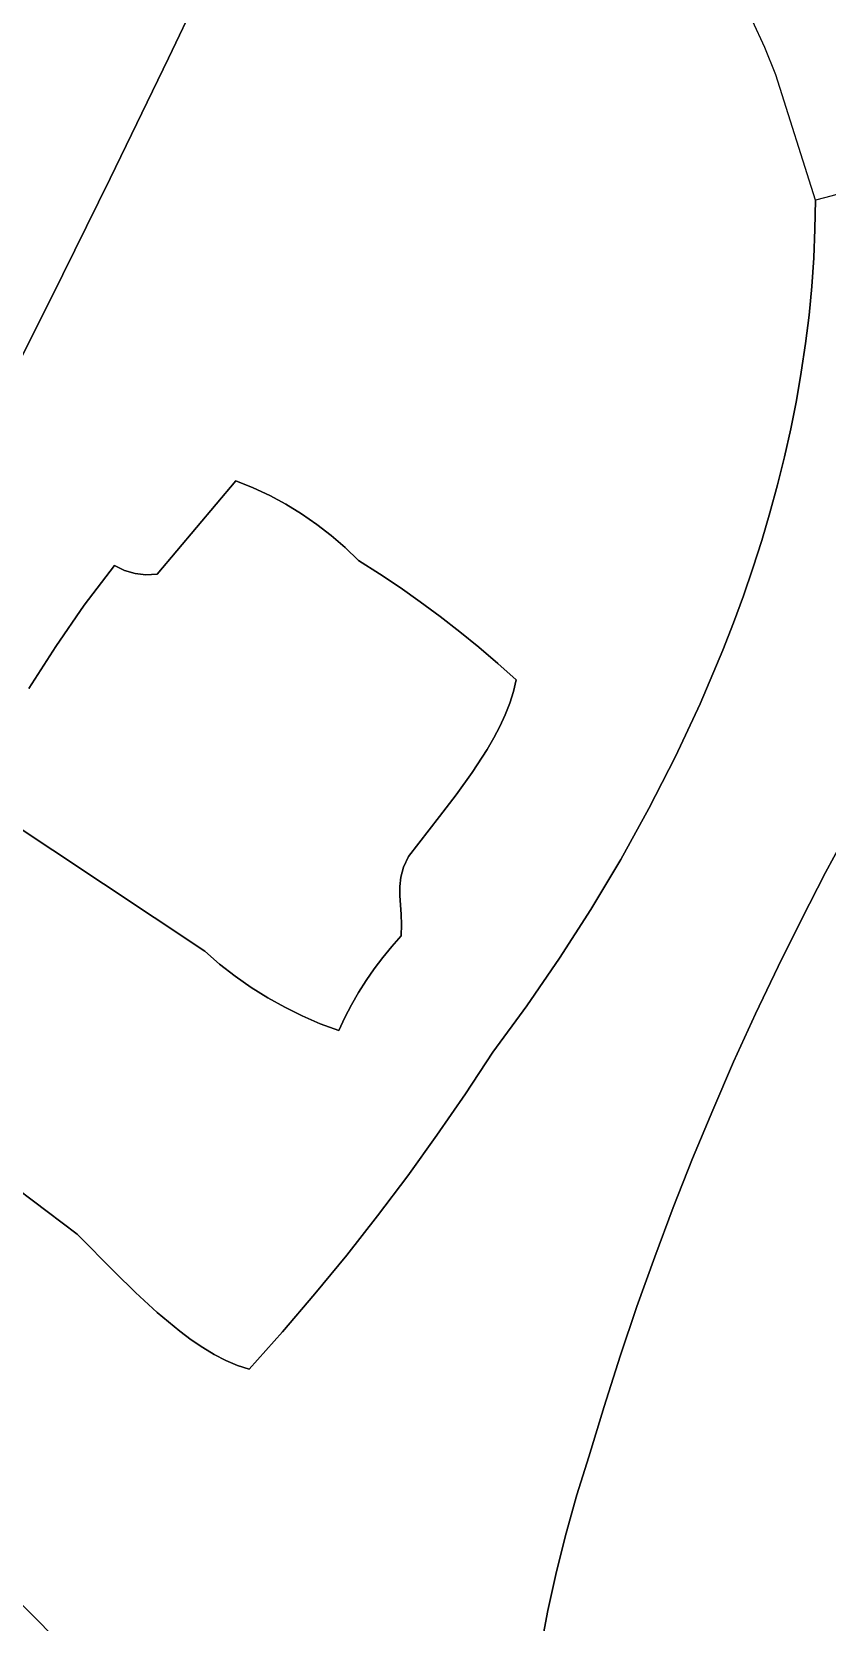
# Model space of a CAD drawing. Header units: inches. Extents: x 37.5 to 70.3, y 17.4 to 61.6.
# Drawn here: x 47.9 to 50.67, y 47.61 to 53.13 of the extents above; entities that cross this region are included whole.
import ezdxf

# ---------------------------------------------------------------- set-up
doc = ezdxf.new("R2010")
doc.units = ezdxf.units.IN
doc.layers.add('SURFACES_FOR_SKETCHUP', color=7, linetype='Continuous')

msp = doc.modelspace()

# ---------------------------------------------------------------- linework, layer by layer
at = {"layer": 'SURFACES_FOR_SKETCHUP'}
for points, invisible_edges in [([(46.758, 52.5332), (48.3779, 53.0418), (47.705, 54.9004)], 11), ([(47.9125, 54.8175), (47.705, 54.9004), (48.3779, 53.0418)], 10), ([(48.3779, 53.0418), (48.578, 53.4608), (47.9125, 54.8175)], 10), ([(48.3779, 53.0418), (50.3095, 53.3496), (48.578, 53.4608)], 3), ([(50.3095, 53.3496), (48.3779, 53.0418), (50.3609, 53.262)], 3), ([(50.3609, 53.262), (48.3779, 53.0418), (50.408, 53.1717)], 3), ([(50.408, 53.1717), (48.3779, 53.0418), (50.4509, 53.079)], 3), ([(50.4509, 53.079), (48.3779, 53.0418), (50.4893, 52.9839)], 3), ([(46.8984, 52.4702), (48.3779, 53.0418), (46.758, 52.5332)], 3), ([(46.9689, 52.442), (48.3779, 53.0418), (46.8984, 52.4702)], 3), ([(47.0398, 52.4169), (48.3779, 53.0418), (46.9689, 52.442)], 3), ([(47.0398, 52.4169), (47.111, 52.3958), (48.3779, 53.0418)], 10), ([(47.1827, 52.3794), (48.3779, 53.0418), (47.111, 52.3958)], 3), ([(48.1751, 52.6241), (48.3779, 53.0418), (47.1827, 52.3794)], 10), ([(48.1751, 52.6241), (48.7298, 51.5222), (48.3779, 53.0418)], 3), ([(48.7861, 51.4919), (50.4893, 52.9839), (48.3779, 53.0418)], 11), ([(48.7298, 51.5222), (48.7861, 51.4919), (48.3779, 53.0418)], 10), ([(48.8406, 51.4586), (50.4893, 52.9839), (48.7861, 51.4919)], 3), ([(50.4893, 52.9839), (48.8406, 51.4586), (50.6212, 52.3484)], 11), ([(50.6254, 52.4483), (50.6268, 52.5483), (50.4893, 52.9839)], 8), ([(50.6254, 52.4483), (50.4893, 52.9839), (50.6212, 52.3484)], 3), ([(47.9694, 52.2078), (48.1751, 52.6241), (47.1827, 52.3794)], 10), ([(47.9694, 52.2078), (48.6123, 51.5736), (48.1751, 52.6241)], 3), ([(48.6718, 51.5495), (48.1751, 52.6241), (48.6123, 51.5736)], 3), ([(48.6718, 51.5495), (48.7298, 51.5222), (48.1751, 52.6241)], 10), ([(50.8554, 52.6221), (50.6143, 52.2487), (50.9107, 52.6455)], 3), ([(50.9107, 52.6455), (50.6143, 52.2487), (51.634, 52.3859)], 11), ([(50.6143, 52.2487), (50.8554, 52.6221), (50.6212, 52.3484)], 3), ([(50.7993, 52.6006), (50.6212, 52.3484), (50.8554, 52.6221)], 3), ([(50.7425, 52.5811), (50.6212, 52.3484), (50.7993, 52.6006)], 3), ([(50.6212, 52.3484), (50.7425, 52.5811), (50.6254, 52.4483)], 3), ([(50.685, 52.5637), (50.6254, 52.4483), (50.7425, 52.5811)], 3), ([(50.685, 52.5637), (50.6268, 52.5483), (50.6254, 52.4483)], 8), ([(50.578, 51.9512), (51.634, 52.3859), (50.5926, 52.0501)], 3), ([(51.634, 52.3859), (50.578, 51.9512), (51.8614, 52.0935)], 3), ([(50.5926, 52.0501), (51.634, 52.3859), (50.6048, 52.1493)], 3), ([(50.6048, 52.1493), (51.634, 52.3859), (50.6143, 52.2487)], 3), ([(47.1802, 52.3274), (47.9694, 52.2078), (47.1827, 52.3794)], 3), ([(50.6143, 52.2487), (50.6212, 52.3484), (48.8406, 51.4586)], 10), ([(47.164, 52.2246), (47.9694, 52.2078), (47.1738, 52.2758)], 3), ([(47.1738, 52.2758), (47.9694, 52.2078), (47.1802, 52.3274)], 3), ([(47.761, 51.7929), (47.9694, 52.2078), (47.164, 52.2246)], 10), ([(48.8406, 51.4586), (48.8932, 51.4223), (50.6143, 52.2487)], 10), ([(50.6048, 52.1493), (50.6143, 52.2487), (48.8932, 51.4223)], 10), ([(47.761, 51.7929), (48.6123, 51.5736), (47.9694, 52.2078)], 3), ([(48.8932, 51.4223), (48.9438, 51.3832), (50.6048, 52.1493)], 10), ([(50.5926, 52.0501), (50.6048, 52.1493), (48.9438, 51.3832)], 10), ([(51.8614, 52.0935), (50.5413, 51.7544), (51.0262, 50.847)], 3), ([(50.5413, 51.7544), (51.8614, 52.0935), (50.5608, 51.8526)], 3), ([(50.5608, 51.8526), (51.8614, 52.0935), (50.578, 51.9512)], 3), ([(50.578, 51.9512), (50.5926, 52.0501), (48.9438, 51.3832)], 10), ([(48.9438, 51.3832), (48.9923, 51.3414), (50.578, 51.9512)], 10), ([(50.5608, 51.8526), (50.578, 51.9512), (48.9923, 51.3414)], 10), ([(49.1112, 51.2506), (50.5608, 51.8526), (48.9923, 51.3414)], 11), ([(49.1828, 51.2027), (50.5608, 51.8526), (49.1112, 51.2506)], 3), ([(50.5608, 51.8526), (49.1828, 51.2027), (50.5413, 51.7544)], 3), ([(47.761, 51.7929), (47.5498, 51.3793), (48.1899, 51.2799)], 10), ([(47.761, 51.7929), (48.1899, 51.2799), (48.6123, 51.5736)], 11), ([(50.5413, 51.7544), (49.1828, 51.2027), (50.5194, 51.6566)], 3), ([(50.5194, 51.6566), (51.0262, 50.847), (50.5413, 51.7544)], 3), ([(49.2532, 51.1532), (50.5194, 51.6566), (49.1828, 51.2027)], 3), ([(50.5194, 51.6566), (49.2532, 51.1532), (50.4953, 51.5592)], 3), ([(50.4953, 51.5592), (51.0262, 50.847), (50.5194, 51.6566)], 3), ([(48.6123, 51.5736), (48.1899, 51.2799), (48.3384, 51.2487)], 3), ([(48.6718, 51.5495), (48.6123, 51.5736), (48.3384, 51.2487)], 8), ([(49.3224, 51.1021), (50.4953, 51.5592), (49.2532, 51.1532)], 3), ([(50.4953, 51.5592), (49.3224, 51.1021), (50.4688, 51.4622)], 3), ([(50.4688, 51.4622), (51.0262, 50.847), (50.4953, 51.5592)], 3), ([(48.6718, 51.5495), (48.3384, 51.2487), (48.7298, 51.5222)], 3), ([(48.7861, 51.4919), (48.7298, 51.5222), (48.3384, 51.2487)], 10), ([(48.7861, 51.4919), (48.3384, 51.2487), (48.8406, 51.4586)], 3), ([(48.8406, 51.4586), (48.3384, 51.2487), (48.8932, 51.4223)], 3), ([(49.3904, 51.0494), (50.4688, 51.4622), (49.3224, 51.1021)], 3), ([(50.4688, 51.4622), (49.3904, 51.0494), (50.4403, 51.3658)], 3), ([(50.4403, 51.3658), (51.0262, 50.847), (50.4688, 51.4622)], 3), ([(48.8932, 51.4223), (48.3384, 51.2487), (48.9438, 51.3832)], 3), ([(47.8925, 50.8517), (47.986, 50.9983), (47.5498, 51.3793)], 10), ([(47.986, 50.9983), (48.0851, 51.1411), (47.5498, 51.3793)], 10), ([(48.0851, 51.1411), (48.1899, 51.2799), (47.5498, 51.3793)], 10), ([(48.9923, 51.3414), (48.9438, 51.3832), (48.3384, 51.2487)], 10), ([(49.0386, 51.2969), (48.9923, 51.3414), (48.3384, 51.2487)], 10), ([(48.9923, 51.3414), (49.0386, 51.2969), (49.1112, 51.2506)], 8), ([(49.4572, 50.9951), (50.4403, 51.3658), (49.3904, 51.0494)], 3), ([(50.4403, 51.3658), (49.4572, 50.9951), (50.4096, 51.2699)], 3), ([(50.4096, 51.2699), (51.0262, 50.847), (50.4403, 51.3658)], 3), ([(48.1899, 51.2799), (48.0851, 51.1411), (48.2246, 51.2624)], 2), ([(48.2246, 51.2624), (48.2614, 51.2513), (48.1899, 51.2799)], 2), ([(48.3384, 51.2487), (48.1899, 51.2799), (48.2614, 51.2513)], 11), ([(49.0386, 51.2969), (48.3384, 51.2487), (49.1112, 51.2506)], 3), ([(47.986, 50.9983), (48.3384, 51.2487), (48.0851, 51.1411)], 3), ([(48.504, 49.9391), (48.3384, 51.2487), (47.986, 50.9983)], 11), ([(48.2246, 51.2624), (48.0851, 51.1411), (48.2614, 51.2513)], 3), ([(48.2614, 51.2513), (48.0851, 51.1411), (48.2996, 51.2467)], 3), ([(48.2996, 51.2467), (48.0851, 51.1411), (48.3384, 51.2487)], 3), ([(48.2996, 51.2467), (48.3384, 51.2487), (48.2614, 51.2513)], 2), ([(48.3384, 51.2487), (49.2117, 50.2679), (49.1112, 51.2506)], 11), ([(48.3384, 51.2487), (48.504, 49.9391), (49.2117, 50.2679)], 11), ([(49.1112, 51.2506), (49.32, 50.4073), (49.1828, 51.2027)], 3), ([(49.32, 50.4073), (49.1112, 51.2506), (49.2117, 50.2679)], 3), ([(50.4096, 51.2699), (49.4572, 50.9951), (50.3768, 51.1745)], 3), ([(50.3768, 51.1745), (51.0262, 50.847), (50.4096, 51.2699)], 3), ([(49.1828, 51.2027), (49.32, 50.4073), (49.2532, 51.1532)], 3), ([(49.5228, 50.9393), (50.3768, 51.1745), (49.4572, 50.9951)], 3), ([(50.3768, 51.1745), (49.5228, 50.9393), (50.3421, 51.0797)], 3), ([(50.3421, 51.0797), (51.0262, 50.847), (50.3768, 51.1745)], 3), ([(49.3775, 50.4824), (49.2532, 51.1532), (49.32, 50.4073)], 3), ([(49.3224, 51.1021), (49.2532, 51.1532), (49.3775, 50.4824)], 10), ([(49.3775, 50.4824), (49.4336, 50.5602), (49.3224, 51.1021)], 10), ([(49.3224, 51.1021), (49.4336, 50.5602), (49.3904, 51.0494)], 3), ([(49.587, 50.882), (50.3421, 51.0797), (49.5228, 50.9393)], 3), ([(50.3421, 51.0797), (49.587, 50.882), (50.3055, 50.9855)], 3), ([(50.3055, 50.9855), (50.9312, 50.6905), (50.3421, 51.0797)], 3), ([(51.0262, 50.847), (50.3421, 51.0797), (50.9312, 50.6905)], 3), ([(49.3904, 51.0494), (49.4854, 50.6398), (49.4572, 50.9951)], 3), ([(49.4336, 50.5602), (49.4854, 50.6398), (49.3904, 51.0494)], 10), ([(47.986, 50.9983), (47.8925, 50.8517), (48.504, 49.9391)], 10), ([(49.5228, 50.9393), (49.4572, 50.9951), (49.5489, 50.7609)], 10), ([(49.5301, 50.7204), (49.5489, 50.7609), (49.4572, 50.9951)], 10), ([(49.5088, 50.68), (49.4572, 50.9951), (49.4854, 50.6398)], 3), ([(49.5088, 50.68), (49.5301, 50.7204), (49.4572, 50.9951)], 10), ([(50.2266, 50.7991), (50.3055, 50.9855), (49.587, 50.882)], 10), ([(50.2266, 50.7991), (50.8389, 50.5325), (50.3055, 50.9855)], 3), ([(50.9312, 50.6905), (50.3055, 50.9855), (50.8389, 50.5325)], 3), ([(49.587, 50.882), (49.5228, 50.9393), (49.5777, 50.8418)], 2), ([(49.5649, 50.8014), (49.5777, 50.8418), (49.5228, 50.9393)], 10), ([(49.5489, 50.7609), (49.5649, 50.8014), (49.5228, 50.9393)], 10), ([(47.8925, 50.8517), (47.8172, 50.5541), (48.504, 49.9391)], 11), ([(49.5777, 50.8418), (49.5649, 50.8014), (50.1408, 50.6155)], 10), ([(49.5777, 50.8418), (50.1408, 50.6155), (49.587, 50.882)], 3), ([(50.2266, 50.7991), (49.587, 50.882), (50.1408, 50.6155)], 3), ([(49.5649, 50.8014), (49.5489, 50.7609), (50.1408, 50.6155)], 10), ([(50.1408, 50.6155), (50.7494, 50.373), (50.2266, 50.7991)], 3), ([(50.8389, 50.5325), (50.2266, 50.7991), (50.7494, 50.373)], 3), ([(49.5489, 50.7609), (49.5301, 50.7204), (50.0484, 50.4351)], 10), ([(50.0484, 50.4351), (50.1408, 50.6155), (49.5489, 50.7609)], 10), ([(49.5088, 50.68), (49.4854, 50.6398), (50.0484, 50.4351)], 10), ([(49.5301, 50.7204), (49.5088, 50.68), (50.0484, 50.4351)], 10), ([(49.4854, 50.6398), (49.4336, 50.5602), (49.95, 50.258)], 10), ([(49.95, 50.258), (50.0484, 50.4351), (49.4854, 50.6398)], 10), ([(50.0484, 50.4351), (50.6625, 50.2121), (50.1408, 50.6155)], 3), ([(50.7494, 50.373), (50.1408, 50.6155), (50.6625, 50.2121)], 3), ([(47.8179, 50.5194), (47.8158, 50.4838), (48.504, 49.9391)], 10), ([(47.8179, 50.5194), (48.504, 49.9391), (47.8172, 50.5541)], 3), ([(49.4336, 50.5602), (49.3775, 50.4824), (49.95, 50.258)], 10), ([(47.8158, 50.4838), (47.8102, 50.4466), (48.504, 49.9391)], 10), ([(49.3775, 50.4824), (49.32, 50.4073), (49.846, 50.0846)], 10), ([(49.846, 50.0846), (49.95, 50.258), (49.3775, 50.4824)], 10), ([(48.504, 49.9391), (47.8, 50.4068), (47.6393, 49.2659)], 10), ([(47.8102, 50.4466), (47.8, 50.4068), (48.504, 49.9391)], 8), ([(49.32, 50.4073), (49.2117, 50.2679), (49.737, 49.915)], 10), ([(49.737, 49.915), (49.846, 50.0846), (49.32, 50.4073)], 10), ([(49.95, 50.258), (50.5784, 50.0498), (50.0484, 50.4351)], 3), ([(50.6625, 50.2121), (50.0484, 50.4351), (50.5784, 50.0498)], 3), ([(50.7494, 50.373), (50.6625, 50.2121), (52.0741, 49.223)], 10), ([(49.1953, 50.2309), (49.2117, 50.2679), (48.504, 49.9391)], 10), ([(49.1953, 50.2309), (48.504, 49.9391), (49.1859, 50.1966)], 3), ([(49.1819, 50.1642), (49.1816, 50.1325), (49.2117, 50.2679)], 10), ([(49.2117, 50.2679), (49.1816, 50.1325), (49.737, 49.915)], 11), ([(49.1953, 50.2309), (49.1819, 50.1642), (49.2117, 50.2679)], 3), ([(49.1953, 50.2309), (49.1859, 50.1966), (49.1819, 50.1642)], 8), ([(49.846, 50.0846), (50.4971, 49.8861), (49.95, 50.258)], 3), ([(50.5784, 50.0498), (49.95, 50.258), (50.4971, 49.8861)], 3), ([(49.1859, 50.1966), (48.504, 49.9391), (49.1819, 50.1642)], 3), ([(50.6625, 50.2121), (50.5784, 50.0498), (52.0741, 49.223)], 10), ([(48.504, 49.9391), (48.5556, 49.8944), (49.1819, 50.1642)], 10), ([(48.5556, 49.8944), (48.6094, 49.8526), (49.1819, 50.1642)], 10), ([(49.1819, 50.1642), (48.6094, 49.8526), (49.1816, 50.1325)], 3), ([(48.6651, 49.8135), (49.1816, 50.1325), (48.6094, 49.8526)], 3), ([(49.1816, 50.1325), (48.6651, 49.8135), (49.1229, 49.9174)], 11), ([(49.1816, 50.1325), (49.1229, 49.9174), (49.1863, 50.0673)], 3), ([(49.1863, 50.0673), (49.737, 49.915), (49.1816, 50.1325)], 3), ([(49.1542, 49.9557), (49.1863, 50.0673), (49.1229, 49.9174)], 3), ([(49.188, 50.0318), (49.1863, 50.0673), (49.1542, 49.9557)], 10), ([(49.1863, 50.0673), (49.188, 50.0318), (49.737, 49.915)], 10), ([(49.737, 49.915), (50.4186, 49.7211), (49.846, 50.0846)], 3), ([(50.4971, 49.8861), (49.846, 50.0846), (50.4186, 49.7211)], 3), ([(49.1542, 49.9557), (49.1872, 49.9928), (49.188, 50.0318)], 8), ([(49.188, 50.0318), (49.1872, 49.9928), (49.737, 49.915)], 10), ([(50.5784, 50.0498), (50.4971, 49.8861), (52.0741, 49.223)], 10), ([(49.1542, 49.9557), (49.1229, 49.9174), (49.5057, 49.5885)], 10), ([(49.1872, 49.9928), (49.1542, 49.9557), (49.5057, 49.5885)], 10), ([(49.6234, 49.7496), (49.737, 49.915), (49.1872, 49.9928)], 10), ([(49.5057, 49.5885), (49.6234, 49.7496), (49.1872, 49.9928)], 10), ([(47.6393, 49.2659), (47.8522, 49.1138), (48.504, 49.9391)], 10), ([(48.5556, 49.8944), (48.504, 49.9391), (47.8522, 49.1138)], 10), ([(49.0931, 49.8778), (49.1229, 49.9174), (48.6651, 49.8135)], 10), ([(49.0931, 49.8778), (49.5057, 49.5885), (49.1229, 49.9174)], 3), ([(49.6234, 49.7496), (50.3428, 49.5548), (49.737, 49.915)], 3), ([(50.4186, 49.7211), (49.737, 49.915), (50.3428, 49.5548)], 3), ([(48.6094, 49.8526), (48.5556, 49.8944), (47.8522, 49.1138)], 10), ([(47.8522, 49.1138), (48.0606, 48.9555), (48.6094, 49.8526)], 10), ([(48.6651, 49.8135), (48.6094, 49.8526), (48.0606, 48.9555)], 10), ([(48.7227, 49.7774), (49.0931, 49.8778), (48.6651, 49.8135)], 3), ([(49.065, 49.8371), (49.0931, 49.8778), (48.7227, 49.7774)], 10), ([(49.065, 49.8371), (49.5057, 49.5885), (49.0931, 49.8778)], 3), ([(50.4971, 49.8861), (50.4186, 49.7211), (52.0394, 49.1319)], 10), ([(52.0394, 49.1319), (52.0741, 49.223), (50.4971, 49.8861)], 10), ([(48.6651, 49.8135), (48.0606, 48.9555), (48.7227, 49.7774)], 3), ([(48.7227, 49.7774), (48.7821, 49.7443), (49.065, 49.8371)], 10), ([(49.0386, 49.7952), (49.065, 49.8371), (48.7821, 49.7443)], 10), ([(48.7821, 49.7443), (48.8431, 49.7142), (49.0386, 49.7952)], 10), ([(49.0138, 49.7523), (49.0386, 49.7952), (48.8431, 49.7142)], 10), ([(49.0138, 49.7523), (49.4099, 49.4432), (49.0386, 49.7952)], 3), ([(49.065, 49.8371), (49.0386, 49.7952), (49.5057, 49.5885)], 10), ([(49.5057, 49.5885), (49.0386, 49.7952), (49.4099, 49.4432)], 3), ([(48.7227, 49.7774), (48.0606, 48.9555), (48.7821, 49.7443)], 3), ([(48.191, 48.8244), (48.7821, 49.7443), (48.0606, 48.9555)], 3), ([(48.191, 48.8244), (48.9973, 48.8833), (48.7821, 49.7443)], 11), ([(48.8431, 49.7142), (48.7821, 49.7443), (48.9973, 48.8833)], 10), ([(48.9057, 49.6873), (49.0138, 49.7523), (48.8431, 49.7142)], 3), ([(48.9057, 49.6873), (48.9909, 49.7084), (49.0138, 49.7523)], 9), ([(48.9909, 49.7084), (49.4099, 49.4432), (49.0138, 49.7523)], 3), ([(49.5057, 49.5885), (50.1998, 49.2185), (49.6234, 49.7496)], 3), ([(50.3428, 49.5548), (49.6234, 49.7496), (50.2699, 49.3873)], 3), ([(50.2699, 49.3873), (49.6234, 49.7496), (50.1998, 49.2185)], 3), ([(49.1048, 49.02), (48.8431, 49.7142), (48.9973, 48.8833)], 3), ([(48.9057, 49.6873), (48.8431, 49.7142), (49.1048, 49.02)], 10), ([(48.9057, 49.6873), (48.9697, 49.6635), (48.9909, 49.7084)], 8), ([(48.9697, 49.6635), (48.9057, 49.6873), (49.1048, 49.02)], 10), ([(48.9697, 49.6635), (49.4099, 49.4432), (48.9909, 49.7084)], 3), ([(50.4186, 49.7211), (50.3428, 49.5548), (52.007, 49.0399)], 10), ([(52.007, 49.0399), (52.0394, 49.1319), (50.4186, 49.7211)], 10), ([(49.2094, 49.1589), (49.3112, 49.3), (48.9697, 49.6635)], 10), ([(49.1048, 49.02), (49.2094, 49.1589), (48.9697, 49.6635)], 10), ([(49.4099, 49.4432), (48.9697, 49.6635), (49.3112, 49.3)], 3), ([(49.4099, 49.4432), (50.1998, 49.2185), (49.5057, 49.5885)], 3), ([(50.3428, 49.5548), (50.2699, 49.3873), (51.9491, 48.8538)], 10), ([(51.9491, 48.8538), (51.9769, 48.9472), (50.3428, 49.5548)], 10), ([(51.9769, 48.9472), (52.007, 49.0399), (50.3428, 49.5548)], 10), ([(49.3112, 49.3), (50.1326, 49.0486), (49.4099, 49.4432)], 3), ([(50.1998, 49.2185), (49.4099, 49.4432), (50.1326, 49.0486)], 3), ([(50.2699, 49.3873), (50.1998, 49.2185), (51.9237, 48.7597)], 10), ([(51.9237, 48.7597), (51.9491, 48.8538), (50.2699, 49.3873)], 10), ([(49.2094, 49.1589), (50.0682, 48.8775), (49.3112, 49.3)], 3), ([(50.1326, 49.0486), (49.3112, 49.3), (50.0682, 48.8775)], 3), ([(50.1998, 49.2185), (50.1326, 49.0486), (51.8798, 48.5697)], 10), ([(51.8798, 48.5697), (51.9006, 48.665), (50.1998, 49.2185)], 10), ([(51.9006, 48.665), (51.9237, 48.7597), (50.1998, 49.2185)], 10), ([(49.1048, 49.02), (50.0067, 48.7053), (49.2094, 49.1589)], 3), ([(50.0682, 48.8775), (49.2094, 49.1589), (50.0067, 48.7053)], 3), ([(47.8522, 49.1138), (47.2453, 48.2211), (48.0606, 48.9555)], 3), ([(48.9973, 48.8833), (49.9481, 48.532), (49.1048, 49.02)], 3), ([(50.0067, 48.7053), (49.1048, 49.02), (49.9481, 48.532)], 3), ([(50.1326, 49.0486), (50.0682, 48.8775), (51.8614, 48.474)], 10), ([(51.8614, 48.474), (51.8798, 48.5697), (50.1326, 49.0486)], 10), ([(47.3885, 48.1048), (48.0606, 48.9555), (47.2453, 48.2211)], 3), ([(48.191, 48.8244), (48.0606, 48.9555), (47.3885, 48.1048)], 10), ([(48.2632, 48.7535), (48.9973, 48.8833), (48.191, 48.8244)], 3), ([(48.9973, 48.8833), (48.2632, 48.7535), (48.8869, 48.7488)], 3), ([(48.8869, 48.7488), (49.8924, 48.3577), (48.9973, 48.8833)], 3), ([(49.9481, 48.532), (48.9973, 48.8833), (49.8924, 48.3577)], 3), ([(50.0682, 48.8775), (50.0067, 48.7053), (51.8614, 48.474)], 10), ([(47.3885, 48.1048), (47.5287, 47.9851), (48.191, 48.8244)], 10), ([(48.2632, 48.7535), (48.191, 48.8244), (47.5287, 47.9851)], 10), ([(48.3388, 48.6837), (48.2632, 48.7535), (47.5287, 47.9851)], 10), ([(48.3388, 48.6837), (48.8869, 48.7488), (48.2632, 48.7535)], 3), ([(48.4169, 48.6186), (48.8869, 48.7488), (48.3388, 48.6837)], 3), ([(48.7738, 48.6167), (48.8869, 48.7488), (48.4169, 48.6186)], 10), ([(48.7738, 48.6167), (49.8397, 48.1824), (48.8869, 48.7488)], 3), ([(49.8924, 48.3577), (48.8869, 48.7488), (49.8397, 48.1824)], 3), ([(47.5287, 47.9851), (47.6661, 47.862), (48.3388, 48.6837)], 10), ([(48.4169, 48.6186), (48.3388, 48.6837), (47.6661, 47.862)], 10), ([(49.9481, 48.532), (51.8614, 48.474), (50.0067, 48.7053)], 3), ([(47.6661, 47.862), (47.8004, 47.7356), (48.4169, 48.6186)], 10), ([(48.4567, 48.5889), (48.4169, 48.6186), (47.8004, 47.7356)], 10), ([(48.4967, 48.5617), (48.4567, 48.5889), (47.8004, 47.7356)], 10), ([(48.4567, 48.5889), (48.7738, 48.6167), (48.4169, 48.6186)], 3), ([(48.4967, 48.5617), (48.7738, 48.6167), (48.4567, 48.5889)], 3), ([(48.4967, 48.5617), (48.537, 48.5375), (48.7738, 48.6167)], 10), ([(48.537, 48.5375), (48.5773, 48.5167), (48.7738, 48.6167)], 10), ([(48.5773, 48.5167), (48.6176, 48.4997), (48.7738, 48.6167)], 10), ([(48.6578, 48.4869), (48.7738, 48.6167), (48.6176, 48.4997)], 2), ([(48.6578, 48.4869), (49.7601, 47.9176), (48.7738, 48.6167)], 3), ([(49.7979, 48.0505), (48.7738, 48.6167), (49.7601, 47.9176)], 3), ([(49.8397, 48.1824), (48.7738, 48.6167), (49.7979, 48.0505)], 3), ([(48.537, 48.5375), (48.4967, 48.5617), (47.8004, 47.7356)], 10), ([(47.8004, 47.7356), (47.9318, 47.606), (48.537, 48.5375)], 10), ([(48.5773, 48.5167), (48.537, 48.5375), (47.9318, 47.606)], 10), ([(48.5773, 48.5167), (47.9318, 47.606), (48.6176, 48.4997)], 3), ([(49.8924, 48.3577), (51.1149, 47.176), (49.9481, 48.532)], 3), ([(49.9481, 48.532), (51.1149, 47.176), (51.8614, 48.474)], 11), ([(48.06, 47.4732), (48.6176, 48.4997), (47.9318, 47.606)], 3), ([(48.6176, 48.4997), (48.06, 47.4732), (48.6578, 48.4869)], 3), ([(48.2658, 47.2223), (48.6578, 48.4869), (48.06, 47.4732)], 11), ([(48.2977, 47.1948), (48.6578, 48.4869), (48.2658, 47.2223)], 3), ([(48.3266, 47.1665), (48.6578, 48.4869), (48.2977, 47.1948)], 3), ([(48.6578, 48.4869), (48.3266, 47.1665), (49.6712, 47.5129)], 11), ([(49.7601, 47.9176), (48.6578, 48.4869), (49.7264, 47.7836)], 3), ([(49.7264, 47.7836), (48.6578, 48.4869), (49.6968, 47.6486)], 3), ([(49.6968, 47.6486), (48.6578, 48.4869), (49.6712, 47.5129)], 3), ([(49.8397, 48.1824), (51.0072, 47.1483), (49.8924, 48.3577)], 3), ([(51.1149, 47.176), (49.8924, 48.3577), (51.0072, 47.1483)], 3), ([(49.7979, 48.0505), (50.8074, 47.0834), (49.8397, 48.1824)], 3), ([(50.9069, 47.117), (49.8397, 48.1824), (50.8074, 47.0834)], 3), ([(51.0072, 47.1483), (49.8397, 48.1824), (50.9069, 47.117)], 3), ([(49.7979, 48.0505), (49.7601, 47.9176), (50.8074, 47.0834)], 10), ([(49.7601, 47.9176), (49.7264, 47.7836), (50.7087, 47.0474)], 10), ([(50.7087, 47.0474), (50.8074, 47.0834), (49.7601, 47.9176)], 10), ([(49.7264, 47.7836), (49.6968, 47.6486), (50.611, 47.009)], 10), ([(50.611, 47.009), (50.7087, 47.0474), (49.7264, 47.7836)], 10), ([(47.9318, 47.606), (47.8004, 47.7356), (47.7267, 47.4342)], 10), ([(49.6968, 47.6486), (49.6712, 47.5129), (50.5142, 46.9684)], 10), ([(50.5142, 46.9684), (50.611, 47.009), (49.6968, 47.6486)], 10)]:
    msp.add_3dface(points, dxfattribs=dict(at, invisible_edges=invisible_edges))

doc.saveas('drawing.dxf')
